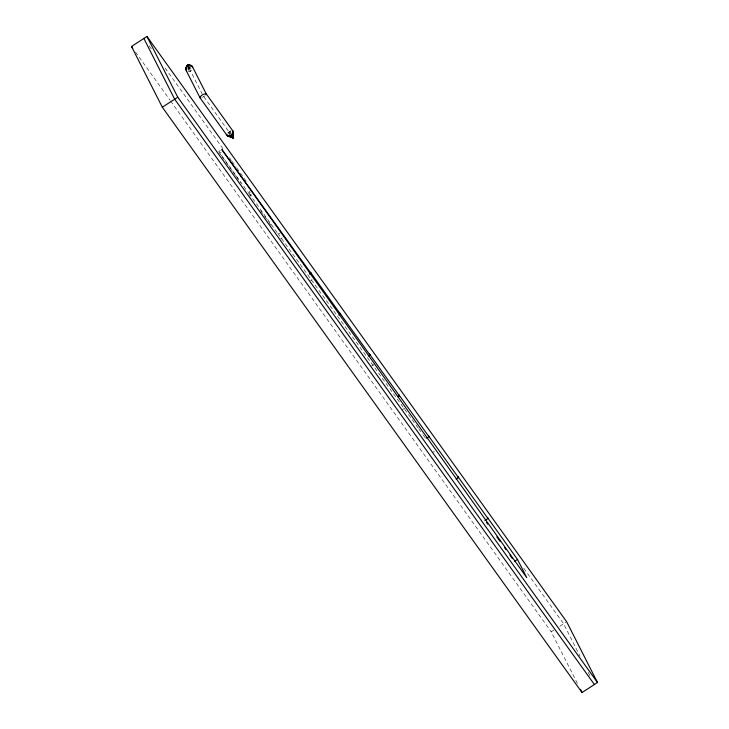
<?xml version="1.0" encoding="UTF-8"?>
<svg xmlns="http://www.w3.org/2000/svg" width="729" height="729" viewBox="0 0 729 729"><rect width="100%" height="100%" fill="white"/><g stroke="black" fill="none" stroke-linecap="round" stroke-linejoin="round"><path stroke-width="0.55" stroke-dasharray="3.65 2.73" d="M188.328 71.642L190.178 71.387L192.347 69.62L188.756 66.221M227.749 132.833L230.838 130.828L231.503 132.678M204.758 95.927L202.325 97.385M220.313 150.529L218.773 151.541L247.45 191.527M221.242 152.352L219.693 153.363L235.986 176.081M248.288 192.438L249.837 191.435M248.753 193.349L250.293 192.347M249.673 195.172L251.223 194.169M250.138 196.083L251.687 195.08M248.944 193.34L278.268 234.246L279.818 233.244M280.583 238.802L282.123 237.8M310.563 280.61L312.103 279.608M371.444 366.049L373.767 364.546M402.353 409.68L404.668 408.176M432.789 452.399L434.338 451.397M577.423 683.438L551.224 631.797L554.076 629.947M559.781 626.247L565.904 622.274M228.469 133.507L229.927 134.847M228.396 132.168L229.69 133.68M187.982 65.619L191.782 70.349M203.765 96.702L230.091 133.416M149.172 45.854L152.479 50.474M165.082 68.043L224.095 150.338M229.398 157.737L231.385 160.517M232.05 161.437L236.032 166.987M236.697 167.907L247.304 182.706M523.805 568.301L563.59 623.778L580.02 656.173M418.036 427.823L277.804 233.335L278.268 234.246M418.692 428.734L422.601 434.183M423.248 435.095L425.854 438.73M236.643 176.992L240.552 182.441M260.563 210.617L263.825 215.164M264.481 216.076L268.39 221.525M269.037 222.436L270.997 225.161M135.485 52.023L169.966 100.11M170.622 101.039L551.224 631.797M229.17 131.594L230.801 134.072M187.9 65.683L191.044 70.959M588.239 672.375L590.809 677.441M189.239 68.444L202.079 93.759M230 131.129L230.874 132.906M187.8 65.738L190.178 71.387M188.219 67.715L189.258 71.624M187.845 67.724L188.082 69.683"/><path stroke-width="1.09" d="M186.724 71.032L185.667 68.927L187.444 65.938C187.344 63.696 191.508 65.419 192.328 66.439L206.316 94.023L205.915 94.852M226.956 134.236L227.348 135.822L233.398 137.581L233.18 131.402L206.198 93.777C203.883 93.686 200.439 95.481 200.019 97.786L227.001 135.421L232.843 137.881M233.316 131.949L231.02 135.239L227.876 136.059M232.751 137.817L233.444 137.435L233.18 131.402L232.305 130.764M187.699 65.756L187.499 65.136M186.934 66.594L185.795 69.738L200.019 97.786L200.867 97.868M185.667 68.927L187.307 65.464M186.706 66.539L187.417 65.2M185.786 68.089L187.317 65.373M186.141 67.278L187.362 65.282M131.502 46.483L146.957 36.45L566.679 621.773L597.498 682.517L582.043 692.55L162.321 107.227L131.502 46.483L132.833 48.333M162.321 107.227L177.776 97.203L146.957 36.45M309.333 274.14L310.873 273.138L310.417 272.227L340.397 314.035L338.848 315.037M368.364 355.934L369.913 354.932L369.448 354.021L399.428 395.829L397.888 396.831M426.629 438.229L428.953 436.726L428.488 435.814L458.468 477.623L456.154 479.126M484.894 520.524L487.983 518.519L487.519 517.608L517.499 559.416L526.748 577.641L221.862 149.527L310.873 273.138M514.41 561.421L517.499 559.416M187.444 65.938L190.151 65.255M187.8 65.054L191.016 65.455M187.699 65.063L189.23 65.273M187.891 65.081L191.763 65.856M190.187 65.82L192.328 66.439L192.693 67.159M227.348 135.822L232.788 137.854M228.56 136.123L232.925 137.89M228.824 135.84L232.733 137.754M229.343 135.995L233.007 137.881L230.182 135.694M187.599 65.081L188.301 65.501M231.02 135.239L233.189 137.79M487.983 518.519L458.003 476.711L458.468 477.623M428.953 436.726L398.973 394.918L399.428 395.829M369.913 354.932L339.933 313.124L340.397 314.035M486.389 522.338L487.692 524.16M496.814 536.881L500.076 541.428M504.632 547.789L505.944 549.611M509.853 555.061L512.46 558.696M177.776 97.203L597.498 682.517M594.408 684.531L174.687 99.208L143.859 38.455M580.503 689.516L582.043 692.55M231.786 134.655L233.28 137.726M232.442 133.99L233.344 137.653M232.988 135.12L233.335 137.298M232.934 133.279L233.398 137.581M232.833 131.001L233.389 137.325"/></g></svg>
